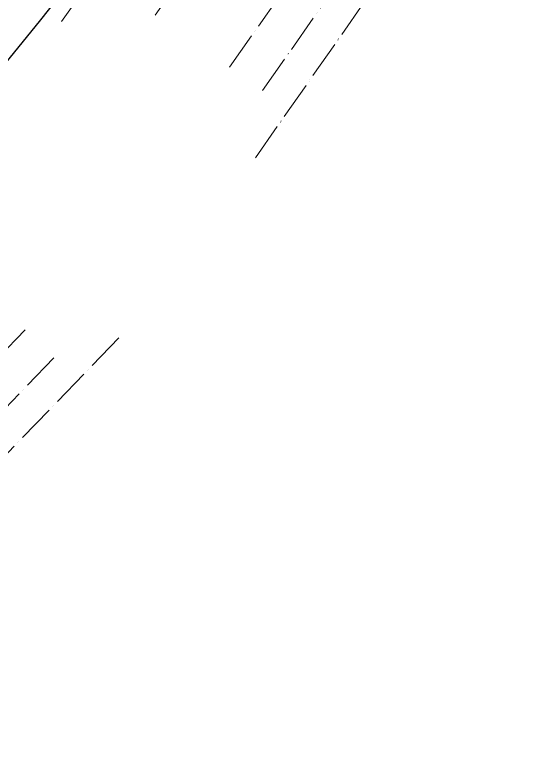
# Model space of a CAD drawing. Extents: x 766778 to 845620, y 133762 to 209800.
# Drawn here: x 803161 to 804127, y 172016 to 173431 of the extents above; entities that cross this region are included whole.
import ezdxf

# ---------------------------------------------------------------- set-up
doc = ezdxf.new("R2010")
doc.units = 0
doc.header["$MEASUREMENT"] = 0
doc.linetypes.add('CENTER', pattern=[2, 1.25, -0.25, 0.25, -0.25])
doc.linetypes.add('Dashed_double_dotted', pattern=[38, 29, -4, 0, -1, 0, -4])
doc.layers.get('0').update_dxf_attribs({"color": 1, "linetype": 'CONTINUOUS'})
doc.layers.add('5', color=6, linetype='CONTINUOUS')

# ---------------------------------------------------------------- blocks, each defined once
blk = doc.blocks.new('bf2')
at = {"layer": '5', "color": 63, "linetype": 'Continuous'}
blk.add_lwpolyline([(803273, 173501.7), (803210.1, 173421.8), (803141.4, 173337.6), (803066.9, 173249.8), (802983.2, 173155), (802894.8, 173058.5), (802804.3, 172962.8), (802714.1, 172870.5), (802567.4, 172727.4), (802477.2, 172644.3), (802380.6, 172559.6), (802298.6, 172491), (802215.2, 172424.1), (802073.7, 172316.4), (801929, 172212.9), (801780.6, 172113), (801628.5, 172016.1)], dxfattribs=at)
blk = doc.blocks.new('A$C51421733')
at = {"color": 253, "linetype": 'CENTER', "lineweight": 9, "ltscale": 75}
blk.add_line((19.8, -763.5), (19.8, -195.6), dxfattribs=at)
at = {"color": 253, "linetype": 'Dashed_double_dotted', "lineweight": 9, "ltscale": 2.5}
for p, q in [((-380.4, -255.4), (420.1, -255.4)), ((-267.9, -317.6), (307.6, -317.6)), ((-267.9, -394.2), (307.6, -394.2)), ((-267.9, -566.6), (307.6, -566.6)), ((-267.9, -643.1), (307.6, -643.1)), ((-380.4, -705.4), (420.1, -705.4))]:
    blk.add_line(p, q, dxfattribs=at)
at = {"color": 250, "ltscale": 25}
blk.add_line((371.4, -705.4), (371.4, -705.4), dxfattribs=at)

msp = doc.modelspace()

# ---------------------------------------------------------------- block references
at = {"color": 7, "linetype": 'Continuous'}
msp.add_blockref('bf2', (0, 0), dxfattribs=at)
at = {"color": 5, "ltscale": 25, "xscale": -1}
for p, rotation in [((804045.91811, 173324.69828), 234.9534083279244), ((802586.95062, 173033.87911), 46.0138694679299)]:
    msp.add_blockref('A$C51421733', p, dxfattribs=dict(at, rotation=rotation))

doc.saveas('drawing.dxf')
